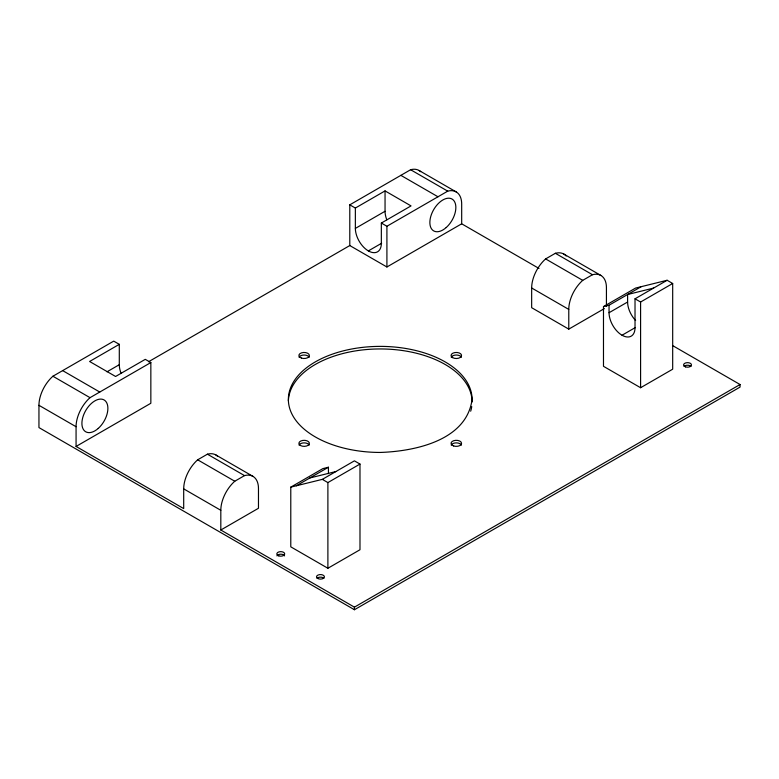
<?xml version="1.0" encoding="UTF-8"?>
<svg xmlns="http://www.w3.org/2000/svg" width="779" height="779" viewBox="0 0 779 779"><rect width="100%" height="100%" fill="white"/><g stroke="black" fill="none" stroke-linecap="round" stroke-linejoin="round"><path stroke-width="1.17" d="M672.715 345.642L740.05 384.524L740.05 387.095L354.435 609.733L38.95 427.583L38.95 405.304A26.632 15.376 -60 0 1 52.904 376.238L113.724 341.124L119.294 344.337L119.294 364.699A18.375 10.604 60 0 0 121.037 373.209M148.507 361.768L349.79 245.551L349.79 204.838L410.611 169.725A26.632 15.376 -60 0 1 420.679 171.672M119.294 344.337L89.604 361.485L115.584 376.481L145.274 359.343L150.844 362.556L150.844 403.269L76.069 446.445L76.069 426.726A26.632 15.376 -60 0 1 90.023 397.67L150.844 362.556M355.36 208.051L385.05 190.904L411.03 205.909L381.34 223.047L381.34 243.408A18.375 10.604 60 0 1 368.35 250.906A18.375 10.604 60 0 1 355.36 228.413L355.36 208.051L349.79 204.838M107.005 371.797L119.294 364.699M355.36 228.413L385.05 211.265L385.05 190.904M381.34 223.047L386.91 226.261L447.73 191.147A26.632 15.376 -60 0 1 461.684 204.098L461.684 223.807L539.01 268.453M368.35 250.906L381.661 243.223M349.79 245.551L386.91 266.983L461.684 223.807M76.069 446.445L183.698 508.59L183.698 488.871A26.632 15.376 -60 0 1 197.662 459.814L207.409 454.186A26.632 15.376 -60 0 1 217.468 456.143M604.338 308.591L568.777 329.127L531.658 307.695L531.658 287.977A26.632 15.376 -60 0 1 545.612 258.92L555.359 253.292A26.632 15.376 -60 0 1 566.148 255.989M234.771 481.237L244.518 475.609A26.632 15.376 -60 0 1 258.472 488.56L258.472 508.268L220.817 530.012L220.817 510.303A26.632 15.376 -60 0 1 234.771 481.237L197.662 459.814M568.777 329.127L568.777 309.409A26.632 15.376 -60 0 1 582.731 280.352L592.478 274.724A26.632 15.376 -60 0 1 606.432 287.665L606.432 306.225M290.781 487.138L322.331 479.367L354.416 460.847L359.986 464.06L359.986 549.74L327.891 568.261L290.781 546.839L290.781 487.138L322.876 468.607L328.436 467.234L328.436 473.661M603.482 306.605L635.567 288.074L667.116 280.274L672.686 283.488L672.686 369.197L640.591 387.728L603.482 366.305L603.482 306.605L609.042 305.232L641.136 286.701M296.341 485.765L328.436 467.234M635.44 327.492L622.031 335.233A18.375 10.604 60 0 1 609.042 312.73L627.601 302.018L627.601 294.511L653.581 288.084M622.031 335.233A18.375 10.604 60 0 0 635.021 327.735L635.021 298.805L667.116 280.274M322.331 479.367L327.891 482.581L359.986 464.06M635.021 298.805L640.591 302.018L672.686 283.488M220.817 530.012L354.435 607.153L740.05 384.524M309.876 477.946L335.866 471.558M419.053 170.474L456.173 191.907M563.801 254.042L600.921 275.474M410.611 169.725L447.73 191.147M555.359 253.292L592.478 274.724M400.864 175.353L437.983 196.775M545.612 258.92L582.731 280.352M531.658 287.977L568.777 309.409M215.841 454.936L252.961 476.368M62.651 370.609L99.77 392.041M207.409 454.186L244.518 475.609M52.904 376.238L90.023 397.67M38.95 405.304L76.069 426.726M183.698 488.871L220.817 510.303M640.591 302.018L640.591 387.728M609.042 305.232L609.042 312.73M386.91 226.261L386.91 266.983M354.435 607.153L354.435 609.733M327.891 482.581L327.891 568.261M471.733 406.589A91.854 53.03 0 0 1 470.682 411.205M288.386 400.834A91.854 53.03 0 0 1 381.213 348.953A91.854 53.03 0 0 1 472.074 401.983M276.954 555.894A3.934 2.269 0 0 1 280.761 554.21A3.934 2.269 0 0 1 284.559 555.894M317.063 578.271A3.934 2.269 0 0 1 323.879 578.271M684.118 366.354A3.934 2.269 0 0 1 690.944 366.354M299.068 445.13A5.249 3.028 0 0 1 304.131 442.881A5.249 3.028 0 0 1 309.205 445.13M299.068 357.269A5.249 3.028 0 0 1 304.131 355.029A5.249 3.028 0 0 1 309.205 357.269M451.236 445.13A5.249 3.028 0 0 1 456.309 442.881A5.249 3.028 0 0 1 461.382 445.13M451.236 357.269A5.249 3.028 0 0 1 456.309 355.029A5.249 3.028 0 0 1 461.382 357.269M386.793 219.766A18.375 10.604 60 0 1 385.05 211.265M635.625 320.5A18.375 10.604 60 0 1 627.601 302.018M472.074 399.413C466.699 440.641 414.545 451.353 380.22 452.443A91.854 53.03 0 0 1 288.366 399.413A91.854 53.03 0 0 1 380.22 346.382A91.854 53.03 0 0 1 472.074 399.413M446.221 227.517A18.375 10.604 -60 0 0 452.044 199.054A18.375 10.604 -60 0 0 430.31 218.324A18.375 10.604 -60 0 0 446.221 227.517M685.559 366.88A3.934 2.269 0 0 0 691.47 364.913A3.934 2.269 0 0 0 685.559 362.946A3.934 2.269 0 0 0 685.559 366.88M300.421 445.481A5.249 3.028 0 0 0 309.205 444.127A5.249 3.028 0 0 0 302.778 440.417A5.249 3.028 0 0 0 300.421 445.481M301.512 358.106A5.249 3.028 0 0 0 309.38 355.487A5.249 3.028 0 0 0 301.512 352.858A5.249 3.028 0 0 0 301.512 358.106M452.599 357.629A5.249 3.028 0 0 0 461.382 356.266A5.249 3.028 0 0 0 454.946 352.556A5.249 3.028 0 0 0 452.599 357.629M453.68 445.968A5.249 3.028 0 0 0 461.558 443.339A5.249 3.028 0 0 0 453.68 440.719A5.249 3.028 0 0 0 453.68 445.968M278.785 555.875A3.934 2.269 0 0 0 284.695 553.908A3.934 2.269 0 0 0 278.785 551.941A3.934 2.269 0 0 0 278.785 555.875M317.686 578.446A3.934 2.269 0 0 0 324.268 577.424A3.934 2.269 0 0 0 319.448 574.639A3.934 2.269 0 0 0 317.686 578.446M98.261 428.401A18.375 10.604 -60 0 0 104.084 399.948A18.375 10.604 -60 0 0 82.35 419.219A18.375 10.604 -60 0 0 98.261 428.401"/></g></svg>
